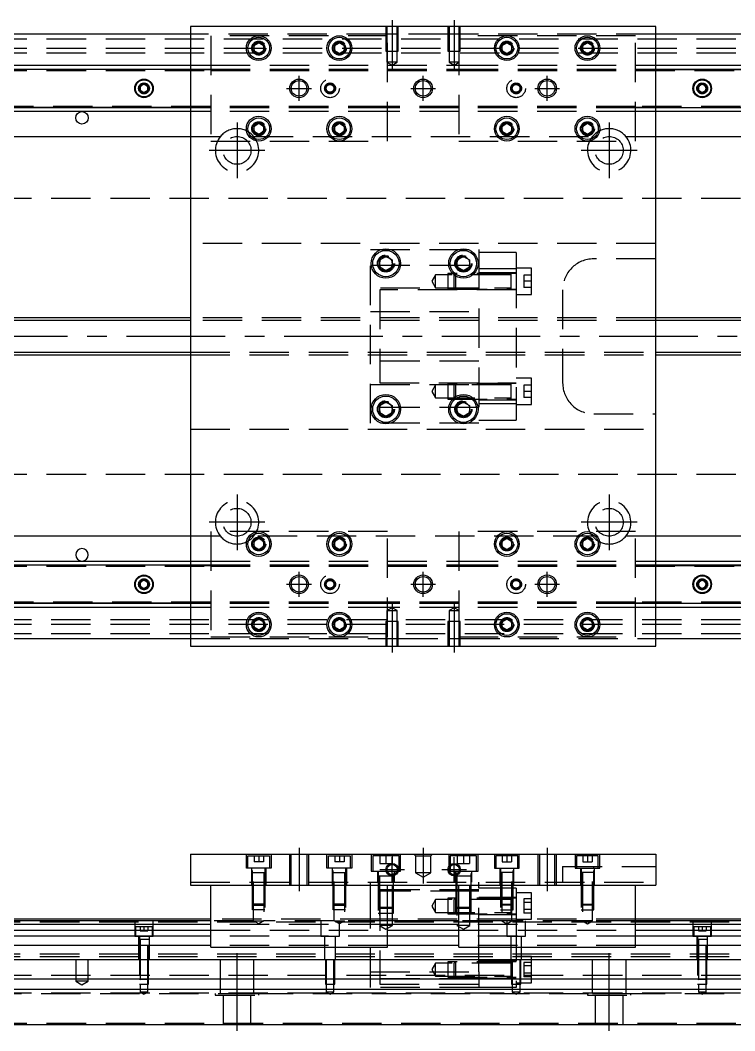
# Model space of a CAD drawing. Extents: x -10 to 900, y -259 to 102.
# Drawn here: x 220.1 to 450.5, y -224.1 to 102 of the extents above; entities that cross this region are included whole.
import ezdxf

# ---------------------------------------------------------------- set-up
doc = ezdxf.new("R2010")
doc.units = 0
doc.linetypes.add('CENTER', pattern=[50.8, 31.75, -6.35, 6.35, -6.35])
doc.linetypes.add('DASHED', pattern=[19.05, 12.7, -6.35])
doc.layers.get('0').update_dxf_attribs({"linetype": 'CONTINUOUS'})
doc.layers.add('CENTER', color=1, linetype='CENTER')

msp = doc.modelspace()

# ---------------------------------------------------------------- linework, layer by layer
at = {"color": 7, "linetype": 'CONTINUOUS'}
for p, q in [((425, 100), (275, 100)), ((275, 100), (275, -100)), ((425, -100), (425, 100)), ((275, 97.5), (0, 97.5)), ((295.5, 93.866026), (297, 94.73205)), ((297, 94.73205), (298.5, 93.866026)), ((321.5, 93.866026), (323, 94.73205)), ((323, 94.73205), (324.5, 93.866026)), ((375.5, 93.866026), (377, 94.73205)), ((377, 94.73205), (378.5, 93.866026)), ((401.5, 93.866026), (403, 94.73205)), ((403, 94.73205), (404.5, 93.866026)), ((700, 97.5), (425, 97.5)), ((295.5, 92.133974), (295.5, 93.866026)), ((297, 91.26795), (295.5, 92.133974)), ((298.5, 92.133974), (297, 91.26795)), ((298.5, 93.866026), (298.5, 92.133974)), ((321.5, 92.133974), (321.5, 93.866026)), ((323, 91.26795), (321.5, 92.133974)), ((324.5, 92.133974), (323, 91.26795)), ((324.5, 93.866026), (324.5, 92.133974)), ((375.5, 92.133974), (375.5, 93.866026)), ((377, 91.26795), (375.5, 92.133974)), ((378.5, 92.133974), (377, 91.26795)), ((378.5, 93.866026), (378.5, 92.133974)), ((401.5, 92.133974), (401.5, 93.866026)), ((403, 91.26795), (401.5, 92.133974)), ((404.5, 92.133974), (403, 91.26795)), ((404.5, 93.866026), (404.5, 92.133974)), ((0, 87.5), (275, 87.5)), ((0, 86.247728), (275, 86.247728)), ((425, 87.5), (700, 87.5)), ((425, 86.247728), (700, 86.247728)), ((258.75, 80.721688), (260, 81.443376)), ((258.75, 79.278312), (258.75, 80.721688)), ((260, 78.556624), (258.75, 79.278312)), ((260, 81.443376), (261.25, 80.721688)), ((261.25, 79.278312), (260, 78.556624)), ((261.25, 80.721688), (261.25, 79.278312)), ((438.75, 80.721688), (440, 81.443376)), ((438.75, 79.278312), (438.75, 80.721688)), ((440, 78.556624), (438.75, 79.278312)), ((440, 81.443376), (441.25, 80.721688)), ((441.25, 79.278312), (440, 78.556624)), ((441.25, 80.721688), (441.25, 79.278312)), ((275, 73.752272), (0, 73.752272)), ((275, 72.5), (0, 72.5)), ((700, 73.752272), (425, 73.752272)), ((700, 72.5), (425, 72.5)), ((295.5, 67.866026), (297, 68.73205)), ((297, 68.73205), (298.5, 67.866026)), ((321.5, 67.866026), (323, 68.73205)), ((323, 68.73205), (324.5, 67.866026)), ((375.5, 67.866026), (377, 68.73205)), ((377, 68.73205), (378.5, 67.866026)), ((401.5, 67.866026), (403, 68.73205)), ((403, 68.73205), (404.5, 67.866026)), ((295.5, 66.133974), (295.5, 67.866026)), ((297, 65.26795), (295.5, 66.133974)), ((298.5, 66.133974), (297, 65.26795)), ((298.5, 67.866026), (298.5, 66.133974)), ((321.5, 66.133974), (321.5, 67.866026)), ((323, 65.26795), (321.5, 66.133974)), ((324.5, 66.133974), (323, 65.26795)), ((324.5, 67.866026), (324.5, 66.133974)), ((375.5, 66.133974), (375.5, 67.866026)), ((377, 65.26795), (375.5, 66.133974)), ((378.5, 66.133974), (377, 65.26795)), ((378.5, 67.866026), (378.5, 66.133974)), ((401.5, 66.133974), (401.5, 67.866026)), ((403, 65.26795), (401.5, 66.133974)), ((404.5, 66.133974), (403, 65.26795)), ((404.5, 67.866026), (404.5, 66.133974)), ((175.361903, 64.5), (275, 64.5)), ((425, 64.5), (524.638097, 64.5)), ((336, 24.6547), (338, 25.809402)), ((336, 22.3453), (336, 24.6547)), ((338, 25.809402), (340, 24.6547)), ((340, 24.6547), (340, 22.3453)), ((361, 24.6547), (363, 25.809402)), ((361, 22.3453), (361, 24.6547)), ((363, 25.809402), (365, 24.6547)), ((365, 24.6547), (365, 22.3453)), ((338, 21.190598), (336, 22.3453)), ((340, 22.3453), (338, 21.190598)), ((363, 21.190598), (361, 22.3453)), ((365, 22.3453), (363, 21.190598)), ((275, 6), (60.5, 6)), ((645, 6), (425, 6)), ((60.5, -6), (275, -6)), ((425, -6), (645, -6)), ((336, -22.3453), (338, -21.190598)), ((336, -24.6547), (336, -22.3453)), ((338, -21.190598), (340, -22.3453)), ((340, -22.3453), (340, -24.6547)), ((361, -22.3453), (363, -21.190598)), ((361, -24.6547), (361, -22.3453)), ((363, -21.190598), (365, -22.3453)), ((365, -22.3453), (365, -24.6547)), ((338, -25.809402), (336, -24.6547)), ((340, -24.6547), (338, -25.809402)), ((363, -25.809402), (361, -24.6547)), ((365, -24.6547), (363, -25.809402)), ((275, -64.5), (175.361903, -64.5)), ((524.638097, -64.5), (425, -64.5)), ((295.5, -66.133974), (297, -65.26795)), ((295.5, -67.866026), (295.5, -66.133974)), ((297, -68.73205), (295.5, -67.866026)), ((297, -65.26795), (298.5, -66.133974)), ((298.5, -67.866026), (297, -68.73205)), ((298.5, -66.133974), (298.5, -67.866026)), ((321.5, -66.133974), (323, -65.26795)), ((321.5, -67.866026), (321.5, -66.133974)), ((323, -68.73205), (321.5, -67.866026)), ((323, -65.26795), (324.5, -66.133974)), ((324.5, -67.866026), (323, -68.73205)), ((324.5, -66.133974), (324.5, -67.866026)), ((375.5, -66.133974), (377, -65.26795)), ((375.5, -67.866026), (375.5, -66.133974)), ((377, -68.73205), (375.5, -67.866026)), ((377, -65.26795), (378.5, -66.133974)), ((378.5, -67.866026), (377, -68.73205)), ((378.5, -66.133974), (378.5, -67.866026)), ((401.5, -66.133974), (403, -65.26795)), ((401.5, -67.866026), (401.5, -66.133974)), ((403, -68.73205), (401.5, -67.866026)), ((403, -65.26795), (404.5, -66.133974)), ((404.5, -67.866026), (403, -68.73205)), ((404.5, -66.133974), (404.5, -67.866026)), ((0, -72.5), (275, -72.5)), ((0, -73.752272), (275, -73.752272)), ((425, -72.5), (700, -72.5)), ((425, -73.752272), (700, -73.752272)), ((258.75, -79.278312), (260, -78.556624)), ((258.75, -80.721688), (258.75, -79.278312)), ((260, -81.443376), (258.75, -80.721688)), ((260, -78.556624), (261.25, -79.278312)), ((261.25, -80.721688), (260, -81.443376)), ((261.25, -79.278312), (261.25, -80.721688)), ((438.75, -79.278312), (440, -78.556624)), ((438.75, -80.721688), (438.75, -79.278312)), ((440, -81.443376), (438.75, -80.721688)), ((440, -78.556624), (441.25, -79.278312)), ((441.25, -80.721688), (440, -81.443376)), ((441.25, -79.278312), (441.25, -80.721688)), ((275, -86.247728), (0, -86.247728)), ((275, -87.5), (0, -87.5)), ((700, -86.247728), (425, -86.247728)), ((700, -87.5), (425, -87.5)), ((295.5, -92.133974), (297, -91.26795)), ((297, -91.26795), (298.5, -92.133974)), ((321.5, -92.133974), (323, -91.26795)), ((323, -91.26795), (324.5, -92.133974)), ((375.5, -92.133974), (377, -91.26795)), ((377, -91.26795), (378.5, -92.133974)), ((401.5, -92.133974), (403, -91.26795)), ((403, -91.26795), (404.5, -92.133974)), ((295.5, -93.866026), (295.5, -92.133974)), ((297, -94.73205), (295.5, -93.866026)), ((298.5, -93.866026), (297, -94.73205)), ((298.5, -92.133974), (298.5, -93.866026)), ((321.5, -93.866026), (321.5, -92.133974)), ((323, -94.73205), (321.5, -93.866026)), ((324.5, -93.866026), (323, -94.73205)), ((324.5, -92.133974), (324.5, -93.866026)), ((375.5, -93.866026), (375.5, -92.133974)), ((377, -94.73205), (375.5, -93.866026)), ((378.5, -93.866026), (377, -94.73205)), ((378.5, -92.133974), (378.5, -93.866026)), ((401.5, -93.866026), (401.5, -92.133974)), ((403, -94.73205), (401.5, -93.866026)), ((404.5, -93.866026), (403, -94.73205)), ((404.5, -92.133974), (404.5, -93.866026)), ((0, -97.5), (275, -97.5)), ((425, -97.5), (700, -97.5)), ((275, -100), (425, -100)), ((275, -167.06), (425, -167.06)), ((275, -167.06), (275, -177.06)), ((425, -167.06), (425, -177.06)), ((275, -177.06), (425, -177.06)), ((281.5, -197.06), (281.5, -177.06)), ((338.5, -197.06), (338.5, -177.06)), ((361.5, -197.06), (361.5, -177.06)), ((418.5, -197.06), (418.5, -177.06)), ((281.5, -188.56), (0, -188.56)), ((281.5, -188.06), (60.5, -188.06)), ((361.5, -188.56), (338.5, -188.56)), ((645, -188.06), (418.5, -188.06)), ((700, -188.56), (418.5, -188.56)), ((281.5, -189.812272), (0, -189.812272)), ((0, -191.58668), (281.5, -191.58668)), ((361.5, -189.812272), (338.5, -189.812272)), ((338.5, -191.58668), (361.5, -191.58668)), ((700, -189.812272), (418.5, -189.812272)), ((418.5, -191.58668), (700, -191.58668)), ((281.5, -193.483076), (0, -193.483076)), ((361.5, -193.483076), (338.5, -193.483076)), ((700, -193.483076), (418.5, -193.483076)), ((281.5, -196.537372), (0, -196.537372)), ((281.5, -197.06), (338.5, -197.06)), ((361.5, -196.537372), (338.5, -196.537372)), ((361.5, -197.06), (418.5, -197.06)), ((700, -196.537372), (418.5, -196.537372)), ((0, -201.06), (700, -201.06)), ((700, -207.36), (0, -207.36)), ((700, -210.76), (0, -210.76)), ((0, -222.06), (700, -222.06))]:
    msp.add_line(p, q, dxfattribs=at)
at = {"color": 3, "linetype": 'DASHED'}
for p, q in [((338.000006, 100), (338.000006, 92)), ((338.35, 100), (338.35, 92)), ((341.65, 92), (341.65, 100)), ((341.999994, 92), (341.999994, 100)), ((358.000006, 100), (358.000006, 92)), ((358.35, 100), (358.35, 92)), ((361.65, 92), (361.65, 100)), ((361.999994, 92), (361.999994, 100)), ((0, 96), (700, 96)), ((338.000006, 97.5), (275, 97.5)), ((338.5, 97), (281.5, 97)), ((281.5, 97), (281.5, 63)), ((341.999994, 97.5), (338.000006, 97.5)), ((338.5, 63), (338.5, 97)), ((358.000006, 97.5), (341.999994, 97.5)), ((361.999994, 97.5), (358.000006, 97.5)), ((418.5, 97), (361.5, 97)), ((361.5, 97), (361.5, 63)), ((425, 97.5), (361.999994, 97.5)), ((418.5, 63), (418.5, 97)), ((0, 93), (700, 93)), ((0, 91.5), (700, 91.5)), ((298.973226, 93.326156), (299, 93)), ((321, 93), (321.023172, 93.30356)), ((338.000006, 92), (341.999994, 92)), ((338.35, 92), (338.35, 88.5)), ((341.65, 88.5), (341.65, 92)), ((358.000006, 92), (361.999994, 92)), ((358.35, 92), (358.35, 88.5)), ((361.65, 88.5), (361.65, 92)), ((378.973226, 93.326156), (379, 93)), ((401, 93), (401.030168, 93.346066)), ((341.65, 88.5), (338.35, 88.5)), ((338.35, 88.5), (340, 87.547372)), ((340, 87.547372), (341.65, 88.5)), ((361.65, 88.5), (358.35, 88.5)), ((358.35, 88.5), (360, 87.547372)), ((360, 87.547372), (361.65, 88.5)), ((0, 86.1147), (275, 86.1147)), ((0, 86.1), (281.5, 86.1)), ((0, 85.8), (281.5, 85.8)), ((275, 87.5), (281.5, 87.5)), ((275, 86.247728), (281.5, 86.247728)), ((275, 86.1147), (281.5, 86.1147)), ((281.5, 87.5), (338.5, 87.5)), ((281.5, 86.247728), (338.5, 86.247728)), ((281.5, 86.1147), (338.5, 86.1147)), ((281.5, 86.1), (338.5, 86.1)), ((281.5, 85.8), (338.5, 85.8)), ((338.5, 87.5), (361.5, 87.5)), ((338.5, 86.247728), (361.5, 86.247728)), ((338.5, 86.1147), (361.5, 86.1147)), ((338.5, 86.1), (361.5, 86.1)), ((338.5, 85.8), (361.5, 85.8)), ((361.5, 87.5), (418.5, 87.5)), ((361.5, 86.247728), (418.5, 86.247728)), ((361.5, 86.1147), (418.5, 86.1147)), ((361.5, 86.1), (418.5, 86.1)), ((361.5, 86.1), (418.5, 86.1)), ((361.5, 85.8), (418.5, 85.8)), ((361.5, 85.8), (418.5, 85.8)), ((418.5, 87.5), (425, 87.5)), ((418.5, 86.247728), (425, 86.247728)), ((418.5, 86.1147), (425, 86.1147)), ((418.5, 86.1), (700, 86.1)), ((418.5, 85.8), (700, 85.8)), ((425, 86.1147), (700, 86.1147)), ((258.5, 80), (258.516134, 80.21941)), ((438.5, 80), (438.516134, 80.21941)), ((281.5, 74.2), (0, 74.2)), ((281.5, 73.9), (0, 73.9)), ((275, 73.8853), (0, 73.8853)), ((281.5, 73.8853), (275, 73.8853)), ((281.5, 73.752272), (275, 73.752272)), ((281.5, 72.5), (275, 72.5)), ((338.5, 74.2), (281.5, 74.2)), ((338.5, 73.9), (281.5, 73.9)), ((338.5, 73.8853), (281.5, 73.8853)), ((338.5, 73.752272), (281.5, 73.752272)), ((338.5, 72.5), (281.5, 72.5)), ((361.5, 74.2), (338.5, 74.2)), ((361.5, 73.9), (338.5, 73.9)), ((361.5, 73.8853), (338.5, 73.8853)), ((361.5, 73.752272), (338.5, 73.752272)), ((361.5, 72.5), (338.5, 72.5)), ((418.5, 74.2), (361.5, 74.2)), ((418.5, 74.2), (361.5, 74.2)), ((418.5, 73.9), (361.5, 73.9)), ((418.5, 73.9), (361.5, 73.9)), ((418.5, 73.8853), (361.5, 73.8853)), ((418.5, 73.752272), (361.5, 73.752272)), ((418.5, 72.5), (361.5, 72.5)), ((700, 74.2), (418.5, 74.2)), ((700, 73.9), (418.5, 73.9)), ((425, 73.8853), (418.5, 73.8853)), ((425, 73.752272), (418.5, 73.752272)), ((425, 72.5), (418.5, 72.5)), ((700, 73.8853), (425, 73.8853)), ((295, 67), (295.030168, 67.346066)), ((321, 67), (321.023172, 67.30356)), ((378.973226, 67.326156), (379, 67)), ((401, 67), (401.030168, 67.346066)), ((275, 64.5), (284.638098, 64.5)), ((281.5, 63), (338.5, 63)), ((295.361903, 64.5), (404.638097, 64.5)), ((361.5, 63), (418.5, 63)), ((415.361902, 64.5), (425, 64.5)), ((700, 44.5), (0, 44.5)), ((425, 30), (275, 30)), ((333, -28), (333, 28)), ((333, 28), (368, 28)), ((368, 28), (368, -28)), ((380, 27), (368, 27)), ((380, 27), (380, 21.748564)), ((333, 23), (368, 23)), ((335.5, 23.5), (335.518502, 23.803588)), ((360.5, 23.5), (360.518502, 23.803588)), ((425, 25), (405, 25)), ((354, 19.85352), (352.787564, 17.75352)), ((354, 15.65352), (354, 19.85352)), ((378.4, 19.85352), (354, 19.85352)), ((358, 20.25352), (358, 15.253526)), ((380, 20.25352), (358, 20.25352)), ((360.4, 20.25352), (360, 19.85352)), ((360, 19.81727), (360, 19.85352)), ((360, 15.65352), (360, 19.81727)), ((360.4, 20.25352), (360.4, 15.25352)), ((380, 21.748564), (368, 21.748564)), ((380, 20.50352), (368, 20.50352)), ((378.4, 15.253509), (378.4, 20.25352)), ((385, 22.00352), (380, 22.00352)), ((380, 21.748564), (380, -21.748564)), ((382.5, 19.75352), (382.5, 17.75352)), ((385, 19.75352), (382.5, 19.75352)), ((385, 13.50352), (385, 22.00352)), ((352.787564, 17.75352), (354, 15.65352)), ((382.5, 17.75352), (382.5, 15.75352)), ((385, 17.75352), (382.5, 17.75352)), ((368, 15.5), (333, 15.5)), ((336, 15), (336, -15)), ((380, 15), (336, 15)), ((354, 15.65352), (378.4, 15.65352)), ((358, 15.253526), (380, 15.253508)), ((360, 15.65352), (360.4, 15.25352)), ((380, 13.50352), (385, 13.50352)), ((385, 15.75352), (382.5, 15.75352)), ((395, 15), (395, -15)), ((333, 8), (368, 8)), ((425, 6), (275, 6)), ((425, 5.125), (275, 5.125)), ((275, -5.125), (425, -5.125)), ((275, -6), (425, -6)), ((368, -8), (333, -8)), ((333, -15.5), (368, -15.5)), ((336, -15), (380, -15)), ((354, -15.65352), (352.787564, -17.75352)), ((354, -19.85352), (354, -15.65352)), ((378.4, -15.65352), (354, -15.65352)), ((380, -15.253508), (358, -15.253526)), ((358, -15.253526), (358, -20.253516)), ((360.4, -15.25352), (360, -15.65352)), ((360, -19.81727), (360, -15.65352)), ((360.4, -15.25352), (360.4, -19.524764)), ((378.4, -20.253516), (378.4, -15.253509)), ((385, -13.50352), (380, -13.50352)), ((382.5, -15.75352), (382.5, -17.75352)), ((385, -15.75352), (382.5, -15.75352)), ((385, -22.00352), (385, -13.50352)), ((352.787564, -17.75352), (354, -19.85352)), ((360.4, -19.524764), (360.4, -20.13808)), ((385, -17.75352), (382.5, -17.75352)), ((382.5, -17.75352), (382.5, -19.75352)), ((354, -19.85352), (378.4, -19.85352)), ((358, -20.253516), (380, -20.253516)), ((360, -19.85352), (360.33547, -20.18899)), ((368, -20.50352), (380, -20.50352)), ((380, -21.748564), (368, -21.748564)), ((380, -21.748564), (368, -21.748564)), ((380, -21.748564), (380, -27)), ((380, -22.00352), (385, -22.00352)), ((385, -19.75352), (382.5, -19.75352)), ((368, -23), (333, -23)), ((335.5, -23.5), (335.518502, -23.196412)), ((360.5, -23.5), (360.518502, -23.196412)), ((405, -25), (425, -25)), ((368, -28), (333, -28)), ((368, -27), (380, -27)), ((275, -30), (425, -30)), ((0, -44.5), (700, -44.5)), ((284.638098, -64.5), (275, -64.5)), ((338.5, -63), (281.5, -63)), ((281.5, -63), (281.5, -97)), ((404.638097, -64.5), (295.361903, -64.5)), ((338.5, -97), (338.5, -63)), ((418.5, -63), (361.5, -63)), ((361.5, -63), (361.5, -97)), ((425, -64.5), (415.361902, -64.5)), ((418.5, -97), (418.5, -63)), ((298.973226, -66.673844), (299, -67)), ((321, -67), (321.023172, -66.69644)), ((378.973226, -66.673844), (379, -67)), ((404.973226, -66.673844), (405, -67)), ((0, -73.8853), (275, -73.8853)), ((0, -73.9), (281.5, -73.9)), ((0, -74.2), (281.5, -74.2)), ((275, -72.5), (281.5, -72.5)), ((275, -73.752272), (281.5, -73.752272)), ((275, -73.8853), (281.5, -73.8853)), ((281.5, -72.5), (338.5, -72.5)), ((281.5, -73.752272), (338.5, -73.752272)), ((281.5, -73.8853), (338.5, -73.8853)), ((281.5, -73.9), (338.5, -73.9)), ((281.5, -74.2), (338.5, -74.2)), ((338.5, -72.5), (361.5, -72.5)), ((338.5, -73.752272), (361.5, -73.752272)), ((338.5, -73.8853), (361.5, -73.8853)), ((338.5, -73.9), (361.5, -73.9)), ((338.5, -74.2), (361.5, -74.2)), ((361.5, -72.5), (418.5, -72.5)), ((361.5, -73.752272), (418.5, -73.752272)), ((361.5, -73.8853), (418.5, -73.8853)), ((361.5, -73.9), (418.5, -73.9)), ((361.5, -73.9), (418.5, -73.9)), ((361.5, -74.2), (418.5, -74.2)), ((361.5, -74.2), (418.5, -74.2)), ((418.5, -72.5), (425, -72.5)), ((418.5, -73.752272), (425, -73.752272)), ((418.5, -73.8853), (425, -73.8853)), ((418.5, -73.9), (700, -73.9)), ((418.5, -74.2), (700, -74.2)), ((425, -73.8853), (700, -73.8853)), ((258.5, -80), (258.516134, -79.78059)), ((441.477374, -79.74045), (441.5, -80)), ((281.5, -85.8), (0, -85.8)), ((281.5, -86.1), (0, -86.1)), ((275, -86.1147), (0, -86.1147)), ((281.5, -86.1147), (275, -86.1147)), ((281.5, -86.247728), (275, -86.247728)), ((281.5, -87.5), (275, -87.5)), ((338.5, -85.8), (281.5, -85.8)), ((338.5, -86.1), (281.5, -86.1)), ((338.5, -86.1147), (281.5, -86.1147)), ((338.5, -86.247728), (281.5, -86.247728)), ((338.5, -87.5), (281.5, -87.5)), ((340, -87.547372), (338.35, -88.5)), ((361.5, -85.8), (338.5, -85.8)), ((361.5, -86.1), (338.5, -86.1)), ((361.5, -86.1147), (338.5, -86.1147)), ((361.5, -86.247728), (338.5, -86.247728)), ((361.5, -87.5), (338.5, -87.5)), ((341.65, -88.5), (340, -87.547372)), ((360, -87.547372), (358.35, -88.5)), ((361.65, -88.5), (360, -87.547372)), ((418.5, -85.8), (361.5, -85.8)), ((418.5, -85.8), (361.5, -85.8)), ((418.5, -86.1), (361.5, -86.1)), ((418.5, -86.1), (361.5, -86.1)), ((418.5, -86.1147), (361.5, -86.1147)), ((418.5, -86.247728), (361.5, -86.247728)), ((418.5, -87.5), (361.5, -87.5)), ((700, -85.8), (418.5, -85.8)), ((700, -86.1), (418.5, -86.1)), ((425, -86.1147), (418.5, -86.1147)), ((425, -86.247728), (418.5, -86.247728)), ((425, -87.5), (418.5, -87.5)), ((700, -86.1147), (425, -86.1147)), ((338.35, -88.5), (340, -88.5)), ((338.35, -88.5), (338.35, -92)), ((340, -88.5), (341.65, -88.5)), ((341.65, -92), (341.65, -88.5)), ((358.35, -88.5), (360, -88.5)), ((358.35, -88.5), (358.35, -92)), ((360, -88.5), (361.65, -88.5)), ((361.65, -92), (361.65, -88.5)), ((700, -91.5), (0, -91.5)), ((700, -93), (0, -93)), ((298.973226, -92.673844), (299, -93)), ((324.973226, -92.673844), (325, -93)), ((341.999994, -92), (338.000006, -92)), ((338.000006, -92), (338.000006, -100)), ((338.35, -92), (338.35, -100)), ((341.65, -100), (341.65, -92)), ((341.999994, -100), (341.999994, -92)), ((361.999994, -92), (358.000006, -92)), ((358.000006, -92), (358.000006, -100)), ((358.35, -92), (358.35, -100)), ((361.65, -100), (361.65, -92)), ((361.999994, -100), (361.999994, -92)), ((378.973226, -92.673844), (379, -93)), ((401, -93), (401.030168, -92.653934)), ((700, -96), (0, -96)), ((275, -97.5), (338.000006, -97.5)), ((281.5, -97), (338.5, -97)), ((338.000006, -97.5), (341.999994, -97.5)), ((341.999994, -97.5), (358.000006, -97.5)), ((358.000006, -97.5), (361.999994, -97.5)), ((361.5, -97), (418.5, -97)), ((361.999994, -97.5), (425, -97.5)), ((293, -171.56), (293, -167.06)), ((293.5, -167.56), (300.5, -167.56)), ((293.5, -171.56), (293.5, -167.56)), ((295.5, -167.56), (295.5, -169.56)), ((297, -167.56), (297, -169.56)), ((298.5, -167.56), (298.5, -169.56)), ((300.5, -167.56), (300.5, -171.56)), ((301, -167.06), (301, -171.56)), ((307.000006, -177.06), (307.000006, -167.06)), ((307.5, -177.06), (307.5, -167.06)), ((312.5, -167.06), (312.5, -177.06)), ((312.999994, -167.06), (312.999994, -177.06)), ((319, -171.56), (319, -167.06)), ((319.5, -167.56), (326.5, -167.56)), ((319.5, -171.56), (319.5, -167.56)), ((321.5, -167.56), (321.5, -169.56)), ((323, -167.56), (323, -169.56)), ((324.5, -167.56), (324.5, -169.56)), ((326.5, -167.56), (326.5, -171.56)), ((327, -167.06), (327, -171.56)), ((333.25, -167.06), (333.25, -172.56)), ((342.25, -167.56), (333.75, -167.56)), ((333.75, -167.56), (333.75, -172.56)), ((336, -167.56), (336, -170.06)), ((338, -167.56), (338, -170.06)), ((340, -167.56), (340, -170.06)), ((342.25, -172.56), (342.25, -167.56)), ((342.75, -172.56), (342.75, -167.06)), ((347.5, -167.56), (347, -167.06)), ((347.5, -167.56), (347.5, -173.06)), ((347.5, -167.56), (352.5, -167.56)), ((352.5, -167.56), (353, -167.06)), ((352.5, -173.06), (352.5, -167.56)), ((358.25, -167.06), (358.25, -172.56)), ((367.25, -167.56), (358.75, -167.56)), ((358.75, -167.56), (358.75, -170.49875)), ((361, -167.56), (361, -170.06)), ((363, -167.56), (363, -170.06)), ((365, -167.56), (365, -170.06)), ((367.25, -172.56), (367.25, -167.56)), ((367.75, -172.56), (367.75, -167.06)), ((373, -167.06), (373, -171.56)), ((380.5, -167.56), (373.5, -167.56)), ((373.5, -167.56), (373.5, -171.56)), ((375.5, -167.56), (375.5, -169.56)), ((377, -167.56), (377, -169.56)), ((378.5, -167.56), (378.5, -169.56)), ((380.5, -171.56), (380.5, -167.56)), ((381, -171.56), (381, -167.06)), ((387.000006, -167.06), (387.000006, -177.06)), ((387.5, -167.06), (387.5, -177.06)), ((392.5, -177.06), (392.5, -167.06)), ((392.999994, -177.06), (392.999994, -167.06)), ((399, -167.06), (399, -171.56)), ((406.5, -167.56), (399.5, -167.56)), ((399.5, -167.56), (399.5, -171.56)), ((401.5, -167.56), (401.5, -169.56)), ((403, -167.56), (403, -169.56)), ((404.5, -167.56), (404.5, -169.56)), ((406.5, -171.56), (406.5, -167.56)), ((407, -171.56), (407, -167.06)), ((301, -171.56), (293, -171.56)), ((294.75, -177.06), (294.75, -171.56)), ((295.000006, -185.06), (294.999977, -171.56)), ((297, -169.56), (295.5, -169.56)), ((298.5, -169.56), (297, -169.56)), ((299.000023, -171.56), (298.999994, -185.06)), ((299.25, -171.56), (299.25, -177.06)), ((327, -171.56), (319, -171.56)), ((320.75, -177.06), (320.75, -171.56)), ((321.000006, -185.06), (320.999977, -171.56)), ((323, -169.56), (321.5, -169.56)), ((324.5, -169.56), (323, -169.56)), ((325.000023, -171.56), (324.999994, -185.06)), ((325.25, -171.56), (325.25, -177.06)), ((333.25, -172.56), (342.75, -172.56)), ((335.25, -172.56), (335.25, -176.06)), ((335.500006, -172.56), (335.500006, -186.06)), ((336, -170.06), (338, -170.06)), ((338, -170.06), (340, -170.06)), ((340.499994, -186.06), (340.499994, -172.56)), ((340.75, -176.06), (340.75, -172.56)), ((358.25, -172.56), (367.75, -172.56)), ((358.75, -170.49875), (358.75, -170.982968)), ((358.75, -170.982968), (358.75, -172.56)), ((360.25, -172.56), (360.25, -176.06)), ((360.500006, -172.56), (360.500006, -186.06)), ((361, -170.06), (363, -170.06)), ((363, -170.06), (365, -170.06)), ((365.499994, -186.06), (365.499994, -172.56)), ((365.75, -176.06), (365.75, -172.56)), ((373, -171.56), (381, -171.56)), ((374.75, -171.56), (374.75, -177.06)), ((374.999977, -171.56), (375.000006, -185.06)), ((375.5, -169.56), (377, -169.56)), ((377, -169.56), (378.5, -169.56)), ((378.999994, -185.06), (379.000023, -171.56)), ((379.25, -177.06), (379.25, -171.56)), ((395, -171.06), (395, -176.06)), ((395, -171.06), (425, -171.06)), ((399, -171.56), (407, -171.56)), ((400.75, -171.56), (400.75, -177.06)), ((400.999977, -171.56), (401.000006, -185.06)), ((401.5, -169.56), (403, -169.56)), ((403, -169.56), (404.5, -169.56)), ((404.999994, -185.06), (405.000023, -171.56)), ((405, -171.56), (405, -171.06)), ((405.25, -177.06), (405.25, -171.56)), ((275, -176.06), (425, -176.06)), ((295, -172.955), (299, -172.96)), ((295, -172.96), (295, -172.955)), ((295, -172.965), (295, -172.96)), ((295.35, -188.56), (295.35, -172.96)), ((298.65, -172.96), (298.65, -188.56)), ((299, -172.955), (299, -172.96)), ((299, -172.96), (299, -172.965)), ((321, -172.96), (325, -172.96)), ((321.35, -188.56), (321.35, -172.96)), ((324.65, -172.96), (324.65, -188.56)), ((333, -177.06), (333, -176.06)), ((340.500006, -174.16), (335.499994, -174.16)), ((335.9, -174.16), (335.9, -190.06)), ((340.1, -190.06), (340.1, -174.16)), ((352.5, -173.06), (347.5, -173.06)), ((347.5, -173.06), (350, -174.503376)), ((350, -174.503376), (352.5, -173.06)), ((365.500006, -174.16), (360.499994, -174.16)), ((360.9, -174.16), (360.9, -190.06)), ((365.1, -190.06), (365.1, -174.16)), ((368, -177.06), (368, -176.06)), ((379, -172.96), (375, -172.96)), ((375.35, -172.96), (375.35, -188.56)), ((378.65, -188.56), (378.65, -172.96)), ((405, -172.955), (401, -172.96)), ((401, -172.955), (401, -172.96)), ((401, -172.96), (401, -172.965)), ((401.35, -172.96), (401.35, -188.56)), ((404.65, -188.56), (404.65, -172.96)), ((405, -172.96), (405, -172.955)), ((405, -172.965), (405, -172.96)), ((333, -188.935), (333, -177.06)), ((368, -178.56), (333, -178.56)), ((336, -179.06), (336, -209.06)), ((365.1, -179.06), (336, -179.06)), ((365.5, -179.06), (365.1, -179.06)), ((368, -179.06), (365.5, -179.06)), ((368, -197.06), (368, -177.06)), ((375, -178.06), (368, -178.06)), ((375.35, -178.06), (375, -178.06)), ((378.65, -178.06), (375.35, -178.06)), ((379, -178.06), (378.65, -178.06)), ((380, -178.06), (379, -178.06)), ((380, -178.06), (380, -188.935)), ((354, -181.71), (352.787564, -183.81)), ((354, -185.91), (354, -181.71)), ((378.395, -181.71), (354, -181.71)), ((358, -181.310006), (358, -186.309994)), ((380, -181.310006), (358, -181.310006)), ((360.4, -181.31), (360, -181.71)), ((360, -185.91), (360, -181.71)), ((360.4, -181.31), (360.4, -186.31)), ((380, -181.06), (368, -181.06)), ((375.35, -181.31), (375, -181.31)), ((378.395, -186.31), (378.395, -181.31)), ((378.65, -181.31), (378.395, -181.31)), ((379, -181.31), (378.65, -181.31)), ((385, -179.56), (380, -179.56)), ((382.5, -181.500598), (382.5, -182.6553)), ((385, -181.500598), (382.5, -181.500598)), ((385, -188.06), (385, -179.56)), ((299, -183.21), (295, -183.21)), ((295.35, -183.56), (295, -183.21)), ((298.999994, -185.06), (295.000006, -185.06)), ((295.35, -183.56), (298.65, -183.56)), ((299, -183.21), (298.65, -183.56)), ((325, -183.21), (321, -183.21)), ((321.35, -183.56), (321, -183.21)), ((324.999994, -185.06), (321.000006, -185.06)), ((321.35, -183.56), (324.65, -183.56)), ((321.6, -183.659954), (321.6, -183.559986)), ((325, -183.21), (324.65, -183.56)), ((335.5, -184.16), (340.5, -184.16)), ((335.5, -184.16), (335.9, -184.56)), ((340.1, -184.56), (335.9, -184.56)), ((340.1, -184.56), (340.5, -184.16)), ((352.787564, -183.81), (354, -185.91)), ((360.5, -184.16), (365.5, -184.16)), ((360.5, -184.16), (360.9, -184.56)), ((365.1, -184.56), (360.9, -184.56)), ((365.1, -184.56), (365.5, -184.16)), ((375, -183.21), (379, -183.21)), ((375, -183.21), (375.35, -183.56)), ((375.000006, -185.06), (378.999994, -185.06)), ((378.65, -183.56), (375.35, -183.56)), ((378.4, -183.659954), (378.4, -183.559986)), ((378.65, -183.56), (379, -183.21)), ((382.5, -182.6553), (382.5, -184.9647)), ((385, -182.6553), (382.5, -182.6553)), ((385, -184.9647), (382.5, -184.9647)), ((382.5, -184.9647), (382.5, -186.119402)), ((401, -183.21), (405, -183.21)), ((401, -183.21), (401.35, -183.56)), ((401.000006, -185.06), (404.999994, -185.06)), ((404.65, -183.56), (401.35, -183.56)), ((404.65, -183.56), (405, -183.21)), ((55, -188.935), (645, -188.935)), ((257, -188.56), (257, -193.56)), ((263, -193.56), (263, -188.56)), ((336, -188.06), (281.5, -188.06)), ((295.35, -188.56), (281.5, -188.56)), ((295.35, -188.56), (298.65, -188.56)), ((297, -189.512628), (295.35, -188.56)), ((298.65, -188.56), (297, -189.512628)), ((321.35, -188.56), (298.65, -188.56)), ((317, -188.56), (317, -193.56)), ((321.35, -188.56), (324.65, -188.56)), ((323, -189.512628), (321.35, -188.56)), ((323, -193.56), (323, -188.56)), ((324.65, -188.56), (323, -189.512628)), ((338.5, -188.56), (324.65, -188.56)), ((333, -210.06), (333, -188.935)), ((335.500006, -186.06), (340.499994, -186.06)), ((380, -188.06), (336, -188.06)), ((354, -185.91), (378.395, -185.91)), ((358, -186.309994), (380, -186.309994)), ((360, -185.91), (360.4, -186.31)), ((360.500006, -186.06), (365.499994, -186.06)), ((375.35, -188.56), (361.5, -188.56)), ((368, -186.56), (380, -186.56)), ((378.65, -188.56), (375.35, -188.56)), ((375.35, -188.56), (377, -189.512628)), ((377, -189.512628), (378.65, -188.56)), ((377, -188.56), (377, -193.56)), ((401.35, -188.56), (378.65, -188.56)), ((380, -188.06), (385, -188.06)), ((380, -188.935), (380, -210.06)), ((385, -186.119402), (382.5, -186.119402)), ((383, -193.56), (383, -188.56)), ((418.5, -188.06), (385, -188.06)), ((404.65, -188.56), (401.35, -188.56)), ((401.35, -188.56), (403, -189.512628)), ((403, -189.512628), (404.65, -188.56)), ((418.5, -188.56), (404.65, -188.56)), ((437, -188.56), (437, -193.56)), ((443, -193.56), (443, -188.56)), ((262.75, -190.56), (257.25, -190.56)), ((257.25, -190.56), (257.25, -193.56)), ((258.75, -190.56), (258.75, -191.86)), ((258.75, -191.86), (260, -191.86)), ((260, -190.56), (260, -191.86)), ((260, -191.86), (261.25, -191.86)), ((261.25, -190.56), (261.25, -191.86)), ((262.75, -193.56), (262.75, -190.56)), ((338.5, -189.812272), (281.5, -189.812272)), ((281.5, -191.58668), (338.5, -191.58668)), ((340.1, -190.06), (335.9, -190.06)), ((335.9, -190.06), (338, -191.272436)), ((338, -191.272436), (340.1, -190.06)), ((365.1, -190.06), (360.9, -190.06)), ((360.9, -190.06), (363, -191.272436)), ((418.5, -189.812272), (361.5, -189.812272)), ((361.5, -191.58668), (418.5, -191.58668)), ((363, -191.272436), (365.1, -190.06)), ((442.75, -190.56), (437.25, -190.56)), ((437.25, -190.56), (437.25, -193.56)), ((438.75, -190.56), (438.75, -191.86)), ((438.75, -191.86), (440, -191.86)), ((440, -190.56), (440, -191.86)), ((440, -191.86), (441.25, -191.86)), ((441.25, -190.56), (441.25, -191.86)), ((442.75, -193.56), (442.75, -190.56)), ((257, -193.56), (263, -193.56)), ((258.25, -193.56), (258.25, -201.06)), ((261.5, -194.56), (258.5, -194.56)), ((258.500006, -193.56), (258.500006, -209.06)), ((258.75, -194.56), (258.75, -209.06)), ((261.37533, -194.56), (259.998804, -194.56)), ((261.25, -209.06), (261.25, -194.56)), ((261.499994, -209.06), (261.499994, -193.56)), ((261.75, -201.06), (261.75, -193.56)), ((338.5, -193.483076), (281.5, -193.483076)), ((317, -193.56), (323, -193.56)), ((318.25, -193.56), (318.25, -201.06)), ((321.75, -201.06), (321.75, -193.56)), ((418.5, -193.483076), (361.5, -193.483076)), ((377, -193.56), (383, -193.56)), ((378.25, -193.56), (378.25, -201.06)), ((381.75, -201.06), (381.75, -193.56)), ((437, -193.56), (443, -193.56)), ((438.25, -193.56), (438.25, -201.06)), ((441.5, -194.56), (438.5, -194.56)), ((438.500006, -193.56), (438.500006, -209.06)), ((438.75, -194.56), (438.75, -209.06)), ((441.37533, -194.56), (439.998804, -194.56)), ((441.25, -209.06), (441.25, -194.56)), ((441.499994, -209.06), (441.499994, -193.56)), ((441.75, -201.06), (441.75, -193.56)), ((338.5, -196.537372), (281.5, -196.537372)), ((418.5, -196.537372), (361.5, -196.537372)), ((368, -201.06), (368, -197.06)), ((55, -199.185), (645, -199.185)), ((55, -200.06), (645, -200.06)), ((238, -201.06), (238, -208.06)), ((242, -208.06), (242, -201.06)), ((284.638098, -212.06), (284.638098, -201.06)), ((295.361902, -201.06), (295.361902, -212.06)), ((318.500006, -201.06), (318.500006, -207.36)), ((318.75, -201.06), (318.75, -211.56)), ((321.25, -211.56), (321.25, -201.06)), ((321.499994, -207.36), (321.499994, -201.06)), ((358, -201.810006), (358, -206.809994)), ((380, -201.810006), (358, -201.810006)), ((360.4, -201.81), (360, -202.21)), ((360.4, -201.81), (360.4, -206.81)), ((368, -205.06), (368, -201.06)), ((380, -201.56), (368, -201.56)), ((378.4, -206.810006), (378.395, -201.81)), ((378.500006, -201.81), (378.395, -201.81)), ((378.500006, -201.06), (378.500006, -207.36)), ((378.75, -201.06), (378.75, -211.56)), ((385, -200.06), (380, -200.06)), ((381.25, -211.56), (381.25, -201.06)), ((381.499994, -207.36), (381.499994, -201.06)), ((382.5, -202.000598), (382.5, -203.1553)), ((385, -202.000598), (382.5, -202.000598)), ((385, -201.06), (385, -200.06)), ((385, -207.36), (385, -201.06)), ((404.638098, -212.06), (404.638098, -201.06)), ((415.361902, -201.06), (415.361902, -212.06)), ((333, -205.06), (368, -205.06)), ((354, -202.21), (352.787564, -204.31)), ((352.787564, -204.31), (354, -206.41)), ((354, -206.41), (354, -202.21)), ((378.3954, -202.21), (354, -202.21)), ((360, -206.41), (360, -202.21)), ((368, -205.06), (368, -207.36)), ((382.5, -203.1553), (382.5, -205.4647)), ((385, -203.1553), (382.5, -203.1553)), ((700, -206.21), (0, -206.21)), ((242, -208.06), (238, -208.06)), ((238, -208.06), (240, -209.2147)), ((240, -209.2147), (242, -208.06)), ((258.5, -207.31), (261.5, -207.31)), ((258.5, -207.31), (258.55, -207.36)), ((258.500006, -207.310006), (258.500006, -207.36)), ((258.55, -207.36), (258.75, -207.56)), ((261.25, -207.56), (258.75, -207.56)), ((261.25, -207.56), (261.45, -207.36)), ((261.45, -207.36), (261.5, -207.31)), ((261.499994, -207.36), (261.499994, -207.310006)), ((318.500006, -207.36), (318.500006, -209.06)), ((321.499994, -209.06), (321.499994, -207.36)), ((368, -207.335918), (333, -207.335918)), ((354, -206.41), (378.3996, -206.41)), ((358, -206.809994), (380, -206.809994)), ((360, -206.41), (360.4, -206.81)), ((368, -207.06), (380, -207.06)), ((368, -207.36), (368, -210.06)), ((378.395, -206.81), (378.4, -206.81)), ((378.4, -206.81), (378.405, -206.81)), ((378.4, -206.81), (378.500006, -206.81)), ((378.500006, -207.36), (378.500006, -209.06)), ((380, -208.56), (381.499994, -208.56)), ((381.499994, -209.06), (381.499994, -207.36)), ((381.499994, -208.56), (385, -208.56)), ((385, -205.4647), (382.5, -205.4647)), ((382.5, -205.4647), (382.5, -206.619402)), ((385, -206.619402), (382.5, -206.619402)), ((385, -208.56), (385, -207.36)), ((438.5, -207.31), (441.5, -207.31)), ((438.5, -207.31), (438.55, -207.36)), ((438.500006, -207.310006), (438.500006, -207.36)), ((438.55, -207.36), (438.75, -207.56)), ((441.25, -207.56), (438.75, -207.56)), ((441.25, -207.56), (441.45, -207.36)), ((441.45, -207.36), (441.5, -207.31)), ((441.499994, -207.36), (441.499994, -207.310006)), ((700, -211.91), (0, -211.91)), ((258.500006, -209.06), (261.499994, -209.06)), ((258.75, -209.06), (258.75, -211.56)), ((261.25, -211.56), (258.75, -211.56)), ((258.75, -211.56), (260, -212.281688)), ((260, -212.281688), (261.25, -211.56)), ((261.25, -211.56), (261.25, -209.06)), ((318.500006, -209.06), (321.499994, -209.06)), ((321.25, -211.56), (318.75, -211.56)), ((318.75, -211.56), (320, -212.281688)), ((320, -212.281688), (321.25, -211.56)), ((368, -210.06), (333, -210.06)), ((336, -209.06), (368, -209.06)), ((380, -210.06), (368, -210.06)), ((378.500006, -209.06), (381.499994, -209.06)), ((381.25, -211.56), (378.75, -211.56)), ((378.75, -211.56), (380, -212.281688)), ((380, -212.281688), (381.25, -211.56)), ((438.500006, -209.06), (441.499994, -209.06)), ((438.75, -209.06), (438.75, -211.56)), ((441.25, -211.56), (438.75, -211.56)), ((438.75, -211.56), (440, -212.281688)), ((440, -212.281688), (441.25, -211.56)), ((441.25, -211.56), (441.25, -209.06)), ((55.361902, -212.06), (284.638098, -212.06)), ((283, -212.06), (283, -212.56)), ((283, -212.56), (297, -212.56)), ((284.638098, -212.06), (295.361902, -212.06)), ((285.5, -212.56), (285.5, -222.06)), ((294.5, -222.06), (294.5, -212.56)), ((295.361902, -212.06), (404.638098, -212.06)), ((297, -212.56), (297, -212.06)), ((403, -212.06), (403, -212.56)), ((403, -212.56), (417, -212.56)), ((404.638098, -212.06), (415.361902, -212.06)), ((405.5, -212.56), (405.5, -222.06)), ((414.5, -222.06), (414.5, -212.56)), ((415.361902, -212.06), (644.638098, -212.06)), ((417, -212.56), (417, -212.06)), ((0, -221.56), (700, -221.56))]:
    msp.add_line(p, q, dxfattribs=at)
at = {"color": 3, "linetype": 'CONTINUOUS'}
for p, q in [((275, 5.125), (60.5, 5.125)), ((645, 5.125), (425, 5.125)), ((60.5, -5.125), (275, -5.125)), ((425, -5.125), (645, -5.125))]:
    msp.add_line(p, q, dxfattribs=at)
at = {"color": 7, "linetype": 'CONTINUOUS'}
for centre, radius in [((297, 93), 4), ((297, 93), 3.5), ((323, 93), 4), ((323, 93), 3.5), ((377, 93), 4), ((377, 93), 3.5), ((403, 93), 4), ((403, 93), 3.5), ((260, 80), 3), ((260, 80), 2.75), ((310, 80), 2.5), ((350, 80), 3), ((350, 80), 2.5), ((390, 80), 2.5), ((440, 80), 3), ((440, 80), 2.75), ((240, 70.5), 2), ((297, 67), 4), ((297, 67), 3.5), ((323, 67), 4), ((323, 67), 3.5), ((377, 67), 4), ((377, 67), 3.5), ((403, 67), 4), ((403, 67), 3.5), ((338, 23.5), 4.75), ((338, 23.5), 4.25), ((363, 23.5), 4.75), ((363, 23.5), 4.25), ((338, -23.5), 4.75), ((338, -23.5), 4.25), ((363, -23.5), 4.75), ((363, -23.5), 4.25), ((297, -67), 4), ((297, -67), 3.5), ((323, -67), 4), ((323, -67), 3.5), ((377, -67), 4), ((377, -67), 3.5), ((403, -67), 4), ((403, -67), 3.5), ((260, -80), 3), ((260, -80), 2.75), ((310, -80), 2.5), ((350, -80), 3), ((350, -80), 2.5), ((390, -80), 2.5), ((440, -80), 3), ((440, -80), 2.75), ((297, -93), 4), ((297, -93), 3.5), ((323, -93), 4), ((323, -93), 3.5), ((377, -93), 4), ((377, -93), 3.5), ((403, -93), 4), ((403, -93), 3.5), ((340, -172.06), 1.65), ((360, -172.06), 1.65)]:
    msp.add_circle(centre, radius, dxfattribs=at)
at = {"color": 3, "linetype": 'DASHED'}
for centre, radius in [((297, 93), 2.25), ((297, 93), 2), ((323, 93), 2.25), ((323, 93), 2), ((377, 93), 2.25), ((377, 93), 2), ((403, 93), 2.25), ((403, 93), 2), ((260, 80), 1.75), ((320, 80), 3), ((320, 80), 1.75), ((380, 80), 3), ((380, 80), 1.75), ((440, 80), 1.75), ((260, 80), 1.5), ((320, 80), 1.5), ((320, 80), 1.25), ((380, 80), 1.5), ((380, 80), 1.25), ((440, 80), 1.5), ((297, 67), 2.25), ((297, 67), 2), ((323, 67), 2.25), ((323, 67), 2), ((377, 67), 2.25), ((377, 67), 2), ((403, 67), 2.25), ((403, 67), 2), ((290, 60), 4.5), ((410, 60), 4.5), ((338, 23.5), 2.75), ((363, 23.5), 2.75), ((338, 23.5), 2.5), ((363, 23.5), 2.5), ((338, -23.5), 2.75), ((338, -23.5), 2.5), ((363, -23.5), 2.75), ((363, -23.5), 2.5), ((290, -60), 4.5), ((410, -60), 4.5), ((297, -67), 2.25), ((297, -67), 2), ((323, -67), 2.25), ((323, -67), 2), ((377, -67), 2.25), ((377, -67), 2), ((403, -67), 2.25), ((403, -67), 2), ((260, -80), 1.75), ((320, -80), 3), ((320, -80), 1.75), ((380, -80), 3), ((380, -80), 1.75), ((440, -80), 1.75), ((260, -80), 1.5), ((320, -80), 1.5), ((320, -80), 1.25), ((380, -80), 1.5), ((380, -80), 1.25), ((440, -80), 1.5), ((297, -93), 2.25), ((297, -93), 2), ((323, -93), 2.25), ((323, -93), 2), ((377, -93), 2.25), ((377, -93), 2), ((403, -93), 2.25), ((403, -93), 2)]:
    msp.add_circle(centre, radius, dxfattribs=at)
at = {"color": 3, "linetype": 'CONTINUOUS'}
for centre, radius in [((310, 80), 3), ((390, 80), 3), ((310, -80), 3), ((390, -80), 3), ((340, -172.06), 2), ((360, -172.06), 2)]:
    msp.add_circle(centre, radius, dxfattribs=at)
at = {"color": 7, "linetype": 'CONTINUOUS'}
for centre, radius, start, end in [((297, 93), 1.65, 95.380023, 144.619977), ((297, 93), 1.65, 84.619977, 95.380023), ((297, 93), 1.65, 35.380023, 84.619977), ((323, 93), 1.65, 95.380023, 144.619977), ((323, 93), 1.65, 84.619977, 95.380023), ((323, 93), 1.65, 35.380023, 84.619977), ((377, 93), 1.65, 95.380023, 144.619977), ((377, 93), 1.65, 84.619977, 95.380023), ((377, 93), 1.65, 35.380023, 84.619977), ((403, 93), 1.65, 95.380023, 144.619977), ((403, 93), 1.65, 84.619977, 95.380023), ((403, 93), 1.65, 35.380023, 84.619977), ((297, 93), 1.65, 155.380023, 180), ((297, 93), 1.65, 180, 204.619977), ((297, 93), 1.65, 144.619977, 155.380023), ((297, 93), 1.65, 204.619977, 215.380023), ((297, 93), 1.65, 215.380023, 264.619977), ((297, 93), 1.65, 264.619977, 275.380023), ((297, 93), 1.65, 275.380023, 324.619977), ((297, 93), 1.65, 24.619977, 35.380023), ((297, 93), 1.65, 324.619977, 335.380023), ((297, 93), 1.65, 335.380023, 24.619977), ((323, 93), 1.65, 155.380023, 180), ((323, 93), 1.65, 180, 204.619977), ((323, 93), 1.65, 144.619977, 155.380023), ((323, 93), 1.65, 204.619977, 215.380023), ((323, 93), 1.65, 215.380023, 264.619977), ((323, 93), 1.65, 264.619977, 275.380023), ((323, 93), 1.65, 275.380023, 324.619977), ((323, 93), 1.65, 24.619977, 35.380023), ((323, 93), 1.65, 324.619977, 335.380023), ((323, 93), 1.65, 335.380023, 24.619977), ((377, 93), 1.65, 155.380023, 180), ((377, 93), 1.65, 180, 204.619977), ((377, 93), 1.65, 144.619977, 155.380023), ((377, 93), 1.65, 204.619977, 215.380023), ((377, 93), 1.65, 215.380023, 264.619977), ((377, 93), 1.65, 264.619977, 275.380023), ((377, 93), 1.65, 275.380023, 324.619977), ((377, 93), 1.65, 24.619977, 35.380023), ((377, 93), 1.65, 324.619977, 335.380023), ((377, 93), 1.65, 335.380023, 24.619977), ((403, 93), 1.65, 155.380023, 180), ((403, 93), 1.65, 180, 204.619977), ((403, 93), 1.65, 144.619977, 155.380023), ((403, 93), 1.65, 204.619977, 215.380023), ((403, 93), 1.65, 215.380023, 264.619977), ((403, 93), 1.65, 264.619977, 275.380023), ((403, 93), 1.65, 275.380023, 324.619977), ((403, 93), 1.65, 24.619977, 35.380023), ((403, 93), 1.65, 324.619977, 335.380023), ((403, 93), 1.65, 335.380023, 24.619977), ((260, 80), 1.25, 120, 180), ((260, 80), 1.25, 180, 240), ((260, 80), 1.25, 60, 120), ((260, 80), 1.25, 240, 300), ((260, 80), 1.25, 0, 60), ((260, 80), 1.25, 300, 0), ((440, 80), 1.25, 120, 180), ((440, 80), 1.25, 180, 240), ((440, 80), 1.25, 60, 120), ((440, 80), 1.25, 240, 300), ((440, 80), 1.25, 0, 60), ((440, 80), 1.25, 300, 0), ((297, 67), 1.65, 95.380023, 144.619977), ((297, 67), 1.65, 84.619977, 95.380023), ((297, 67), 1.65, 35.380023, 84.619977), ((323, 67), 1.65, 95.380023, 144.619977), ((323, 67), 1.65, 84.619977, 95.380023), ((323, 67), 1.65, 35.380023, 84.619977), ((377, 67), 1.65, 95.380023, 144.619977), ((377, 67), 1.65, 84.619977, 95.380023), ((377, 67), 1.65, 35.380023, 84.619977), ((403, 67), 1.65, 95.380023, 144.619977), ((403, 67), 1.65, 84.619977, 95.380023), ((403, 67), 1.65, 35.380023, 84.619977), ((297, 67), 1.65, 155.380023, 180), ((297, 67), 1.65, 180, 204.619977), ((297, 67), 1.65, 144.619977, 155.380023), ((297, 67), 1.65, 204.619977, 215.380023), ((297, 67), 1.65, 215.380023, 264.619977), ((297, 67), 1.65, 264.619977, 275.380023), ((297, 67), 1.65, 275.380023, 324.619977), ((297, 67), 1.65, 24.619977, 35.380023), ((297, 67), 1.65, 324.619977, 335.380023), ((297, 67), 1.65, 335.380023, 24.619977), ((323, 67), 1.65, 155.380023, 180), ((323, 67), 1.65, 180, 204.619977), ((323, 67), 1.65, 144.619977, 155.380023), ((323, 67), 1.65, 204.619977, 215.380023), ((323, 67), 1.65, 215.380023, 264.619977), ((323, 67), 1.65, 264.619977, 275.380023), ((323, 67), 1.65, 275.380023, 324.619977), ((323, 67), 1.65, 24.619977, 35.380023), ((323, 67), 1.65, 324.619977, 335.380023), ((323, 67), 1.65, 335.380023, 24.619977), ((377, 67), 1.65, 155.380023, 180), ((377, 67), 1.65, 180, 204.619977), ((377, 67), 1.65, 144.619977, 155.380023), ((377, 67), 1.65, 204.619977, 215.380023), ((377, 67), 1.65, 215.380023, 264.619977), ((377, 67), 1.65, 264.619977, 275.380023), ((377, 67), 1.65, 275.380023, 324.619977), ((377, 67), 1.65, 24.619977, 35.380023), ((377, 67), 1.65, 324.619977, 335.380023), ((377, 67), 1.65, 335.380023, 24.619977), ((403, 67), 1.65, 155.380023, 180), ((403, 67), 1.65, 180, 204.619977), ((403, 67), 1.65, 144.619977, 155.380023), ((403, 67), 1.65, 204.619977, 215.380023), ((403, 67), 1.65, 215.380023, 264.619977), ((403, 67), 1.65, 264.619977, 275.380023), ((403, 67), 1.65, 275.380023, 324.619977), ((403, 67), 1.65, 24.619977, 35.380023), ((403, 67), 1.65, 324.619977, 335.380023), ((403, 67), 1.65, 335.380023, 24.619977), ((338, 23.5), 2.1, 162.24721, 180), ((338, 23.5), 2.1, 180, 197.75279), ((338, 23.5), 2.1, 137.75279, 162.24721), ((338, 23.5), 2.1, 197.75279, 222.24721), ((338, 23.5), 2.1, 102.24721, 137.75279), ((338, 23.5), 2.1, 77.75279, 102.24721), ((338, 23.5), 2.1, 42.24721, 77.75279), ((338, 23.5), 2.1, 17.75279, 42.24721), ((338, 23.5), 2.1, 317.75279, 342.24721), ((338, 23.5), 2.1, 342.24721, 17.75279), ((363, 23.5), 2.1, 162.24721, 180), ((363, 23.5), 2.1, 180, 197.75279), ((363, 23.5), 2.1, 137.75279, 162.24721), ((363, 23.5), 2.1, 197.75279, 222.24721), ((363, 23.5), 2.1, 102.24721, 137.75279), ((363, 23.5), 2.1, 77.75279, 102.24721), ((363, 23.5), 2.1, 42.24721, 77.75279), ((363, 23.5), 2.1, 17.75279, 42.24721), ((363, 23.5), 2.1, 317.75279, 342.24721), ((363, 23.5), 2.1, 342.24721, 17.75279), ((338, 23.5), 2.1, 222.24721, 257.75279), ((338, 23.5), 2.1, 257.75279, 282.24721), ((338, 23.5), 2.1, 282.24721, 317.75279), ((363, 23.5), 2.1, 222.24721, 257.75279), ((363, 23.5), 2.1, 257.75279, 282.24721), ((363, 23.5), 2.1, 282.24721, 317.75279), ((338, -23.5), 2.1, 137.75279, 162.24721), ((338, -23.5), 2.1, 102.24721, 137.75279), ((338, -23.5), 2.1, 77.75279, 102.24721), ((338, -23.5), 2.1, 42.24721, 77.75279), ((338, -23.5), 2.1, 17.75279, 42.24721), ((363, -23.5), 2.1, 137.75279, 162.24721), ((363, -23.5), 2.1, 102.24721, 137.75279), ((363, -23.5), 2.1, 77.75279, 102.24721), ((363, -23.5), 2.1, 42.24721, 77.75279), ((363, -23.5), 2.1, 17.75279, 42.24721), ((338, -23.5), 2.1, 162.24721, 180), ((338, -23.5), 2.1, 180, 197.75279), ((338, -23.5), 2.1, 197.75279, 222.24721), ((338, -23.5), 2.1, 222.24721, 257.75279), ((338, -23.5), 2.1, 257.75279, 282.24721), ((338, -23.5), 2.1, 282.24721, 317.75279), ((338, -23.5), 2.1, 317.75279, 342.24721), ((338, -23.5), 2.1, 342.24721, 17.75279), ((363, -23.5), 2.1, 162.24721, 180), ((363, -23.5), 2.1, 180, 197.75279), ((363, -23.5), 2.1, 197.75279, 222.24721), ((363, -23.5), 2.1, 222.24721, 257.75279), ((363, -23.5), 2.1, 257.75279, 282.24721), ((363, -23.5), 2.1, 282.24721, 317.75279), ((363, -23.5), 2.1, 317.75279, 342.24721), ((363, -23.5), 2.1, 342.24721, 17.75279), ((297, -67), 1.65, 155.380023, 180), ((297, -67), 1.65, 180, 204.619977), ((297, -67), 1.65, 144.619977, 155.380023), ((297, -67), 1.65, 204.619977, 215.380023), ((297, -67), 1.65, 95.380023, 144.619977), ((297, -67), 1.65, 215.380023, 264.619977), ((297, -67), 1.65, 84.619977, 95.380023), ((297, -67), 1.65, 35.380023, 84.619977), ((297, -67), 1.65, 275.380023, 324.619977), ((297, -67), 1.65, 24.619977, 35.380023), ((297, -67), 1.65, 324.619977, 335.380023), ((297, -67), 1.65, 335.380023, 24.619977), ((323, -67), 1.65, 155.380023, 180), ((323, -67), 1.65, 180, 204.619977), ((323, -67), 1.65, 144.619977, 155.380023), ((323, -67), 1.65, 204.619977, 215.380023), ((323, -67), 1.65, 95.380023, 144.619977), ((323, -67), 1.65, 215.380023, 264.619977), ((323, -67), 1.65, 84.619977, 95.380023), ((323, -67), 1.65, 35.380023, 84.619977), ((323, -67), 1.65, 275.380023, 324.619977), ((323, -67), 1.65, 24.619977, 35.380023), ((323, -67), 1.65, 324.619977, 335.380023), ((323, -67), 1.65, 335.380023, 24.619977), ((377, -67), 1.65, 155.380023, 180), ((377, -67), 1.65, 180, 204.619977), ((377, -67), 1.65, 144.619977, 155.380023), ((377, -67), 1.65, 204.619977, 215.380023), ((377, -67), 1.65, 95.380023, 144.619977), ((377, -67), 1.65, 215.380023, 264.619977), ((377, -67), 1.65, 84.619977, 95.380023), ((377, -67), 1.65, 35.380023, 84.619977), ((377, -67), 1.65, 275.380023, 324.619977), ((377, -67), 1.65, 24.619977, 35.380023), ((377, -67), 1.65, 324.619977, 335.380023), ((377, -67), 1.65, 335.380023, 24.619977), ((403, -67), 1.65, 155.380023, 180), ((403, -67), 1.65, 180, 204.619977), ((403, -67), 1.65, 144.619977, 155.380023), ((403, -67), 1.65, 204.619977, 215.380023), ((403, -67), 1.65, 95.380023, 144.619977), ((403, -67), 1.65, 215.380023, 264.619977), ((403, -67), 1.65, 35.380023, 84.619977), ((403, -67), 1.65, 275.380023, 324.619977), ((403, -67), 1.65, 24.619977, 35.380023), ((403, -67), 1.65, 324.619977, 335.380023), ((403, -67), 1.65, 335.380023, 24.619977), ((240, -70.5), 2, 90, 270), ((240, -70.5), 2, 270, 90), ((297, -67), 1.65, 264.619977, 275.380023), ((323, -67), 1.65, 264.619977, 275.380023), ((377, -67), 1.65, 264.619977, 275.380023), ((403, -67), 1.65, 264.619977, 275.380023), ((260, -80), 1.25, 120, 180), ((260, -80), 1.25, 180, 240), ((260, -80), 1.25, 60, 120), ((260, -80), 1.25, 240, 300), ((260, -80), 1.25, 0, 60), ((260, -80), 1.25, 300, 0), ((440, -80), 1.25, 120, 180), ((440, -80), 1.25, 180, 240), ((440, -80), 1.25, 60, 120), ((440, -80), 1.25, 240, 300), ((440, -80), 1.25, 0, 60), ((440, -80), 1.25, 300, 0), ((297, -93), 1.65, 155.380023, 180), ((297, -93), 1.65, 180, 204.619977), ((297, -93), 1.65, 144.619977, 155.380023), ((297, -93), 1.65, 204.619977, 215.380023), ((297, -93), 1.65, 95.380023, 144.619977), ((297, -93), 1.65, 215.380023, 264.619977), ((297, -93), 1.65, 84.619977, 95.380023), ((297, -93), 1.65, 35.380023, 84.619977), ((297, -93), 1.65, 275.380023, 324.619977), ((297, -93), 1.65, 24.619977, 35.380023), ((297, -93), 1.65, 324.619977, 335.380023), ((297, -93), 1.65, 335.380023, 24.619977), ((323, -93), 1.65, 155.380023, 180), ((323, -93), 1.65, 180, 204.619977), ((323, -93), 1.65, 144.619977, 155.380023), ((323, -93), 1.65, 204.619977, 215.380023), ((323, -93), 1.65, 95.380023, 144.619977), ((323, -93), 1.65, 215.380023, 264.619977), ((323, -93), 1.65, 84.619977, 95.380023), ((323, -93), 1.65, 35.380023, 84.619977), ((323, -93), 1.65, 275.380023, 324.619977), ((323, -93), 1.65, 24.619977, 35.380023), ((323, -93), 1.65, 324.619977, 335.380023), ((323, -93), 1.65, 335.380023, 24.619977), ((377, -93), 1.65, 155.380023, 180), ((377, -93), 1.65, 180, 204.619977), ((377, -93), 1.65, 144.619977, 155.380023), ((377, -93), 1.65, 204.619977, 215.380023), ((377, -93), 1.65, 95.380023, 144.619977), ((377, -93), 1.65, 215.380023, 264.619977), ((377, -93), 1.65, 84.619977, 95.380023), ((377, -93), 1.65, 35.380023, 84.619977), ((377, -93), 1.65, 275.380023, 324.619977), ((377, -93), 1.65, 24.619977, 35.380023), ((377, -93), 1.65, 324.619977, 335.380023), ((377, -93), 1.65, 335.380023, 24.619977), ((403, -93), 1.65, 155.380023, 180), ((403, -93), 1.65, 180, 204.619977), ((403, -93), 1.65, 144.619977, 155.380023), ((403, -93), 1.65, 204.619977, 215.380023), ((403, -93), 1.65, 95.380023, 144.619977), ((403, -93), 1.65, 215.380023, 264.619977), ((403, -93), 1.65, 84.619977, 95.380023), ((403, -93), 1.65, 35.380023, 84.619977), ((403, -93), 1.65, 275.380023, 324.619977), ((403, -93), 1.65, 24.619977, 35.380023), ((403, -93), 1.65, 324.619977, 335.380023), ((403, -93), 1.65, 335.380023, 24.619977), ((297, -93), 1.65, 264.619977, 275.380023), ((323, -93), 1.65, 264.619977, 275.380023), ((377, -93), 1.65, 264.619977, 275.380023), ((403, -93), 1.65, 264.619977, 275.380023)]:
    msp.add_arc(centre, radius, start, end, dxfattribs=at)
at = {"color": 3, "linetype": 'DASHED'}
for centre, radius, start, end in [((290, 60), 7, 40.005201, 139.994799), ((410, 60), 7, 40.005201, 139.994799), ((290, 60), 7, 139.994799, 40.005201), ((410, 60), 7, 139.994799, 40.005201), ((405, 15), 10, 90, 180), ((405, -15), 10, 180, 270), ((290, -60), 7, 319.994799, 220.005201), ((410, -60), 7, 319.994799, 220.005201), ((290, -60), 7, 220.005201, 319.994799), ((410, -60), 7, 220.005201, 319.994799)]:
    msp.add_arc(centre, radius, start, end, dxfattribs=at)
at = {"layer": 'CENTER', "color": 1, "linetype": 'CENTER'}
for p, q in [((340, 102), (340, 85.547372)), ((360, 102), (360, 85.547372)), ((310, 76), (310, 84)), ((350, 76), (350, 84)), ((390, 76), (390, 84)), ((306, 80), (314, 80)), ((346, 80), (354, 80)), ((386, 80), (394, 80)), ((290, 69), (290, 51)), ((410, 69), (410, 51)), ((299, 60), (281, 60)), ((419, 60), (401, 60)), ((743.361871, 0), (-10.32213, 0)), ((290, -51), (290, -69)), ((410, -51), (410, -69)), ((299, -60), (281, -60)), ((419, -60), (401, -60)), ((310, -84), (310, -76)), ((350, -84), (350, -76)), ((390, -84), (390, -76)), ((306, -80), (314, -80)), ((346, -80), (354, -80)), ((386, -80), (394, -80)), ((340, -85.547372), (340, -102)), ((360, -85.547372), (360, -102)), ((310, -165.06), (310, -179.06)), ((350, -165.06), (350, -176.503376)), ((390, -165.06), (390, -179.06)), ((340, -176.06), (340, -168.06)), ((360, -176.06), (360, -168.06)), ((336, -172.06), (344, -172.06)), ((356, -172.06), (364, -172.06)), ((290, -224.06), (290, -199.06)), ((410, -224.06), (410, -199.06))]:
    msp.add_line(p, q, dxfattribs=at)

doc.saveas('drawing.dxf')
